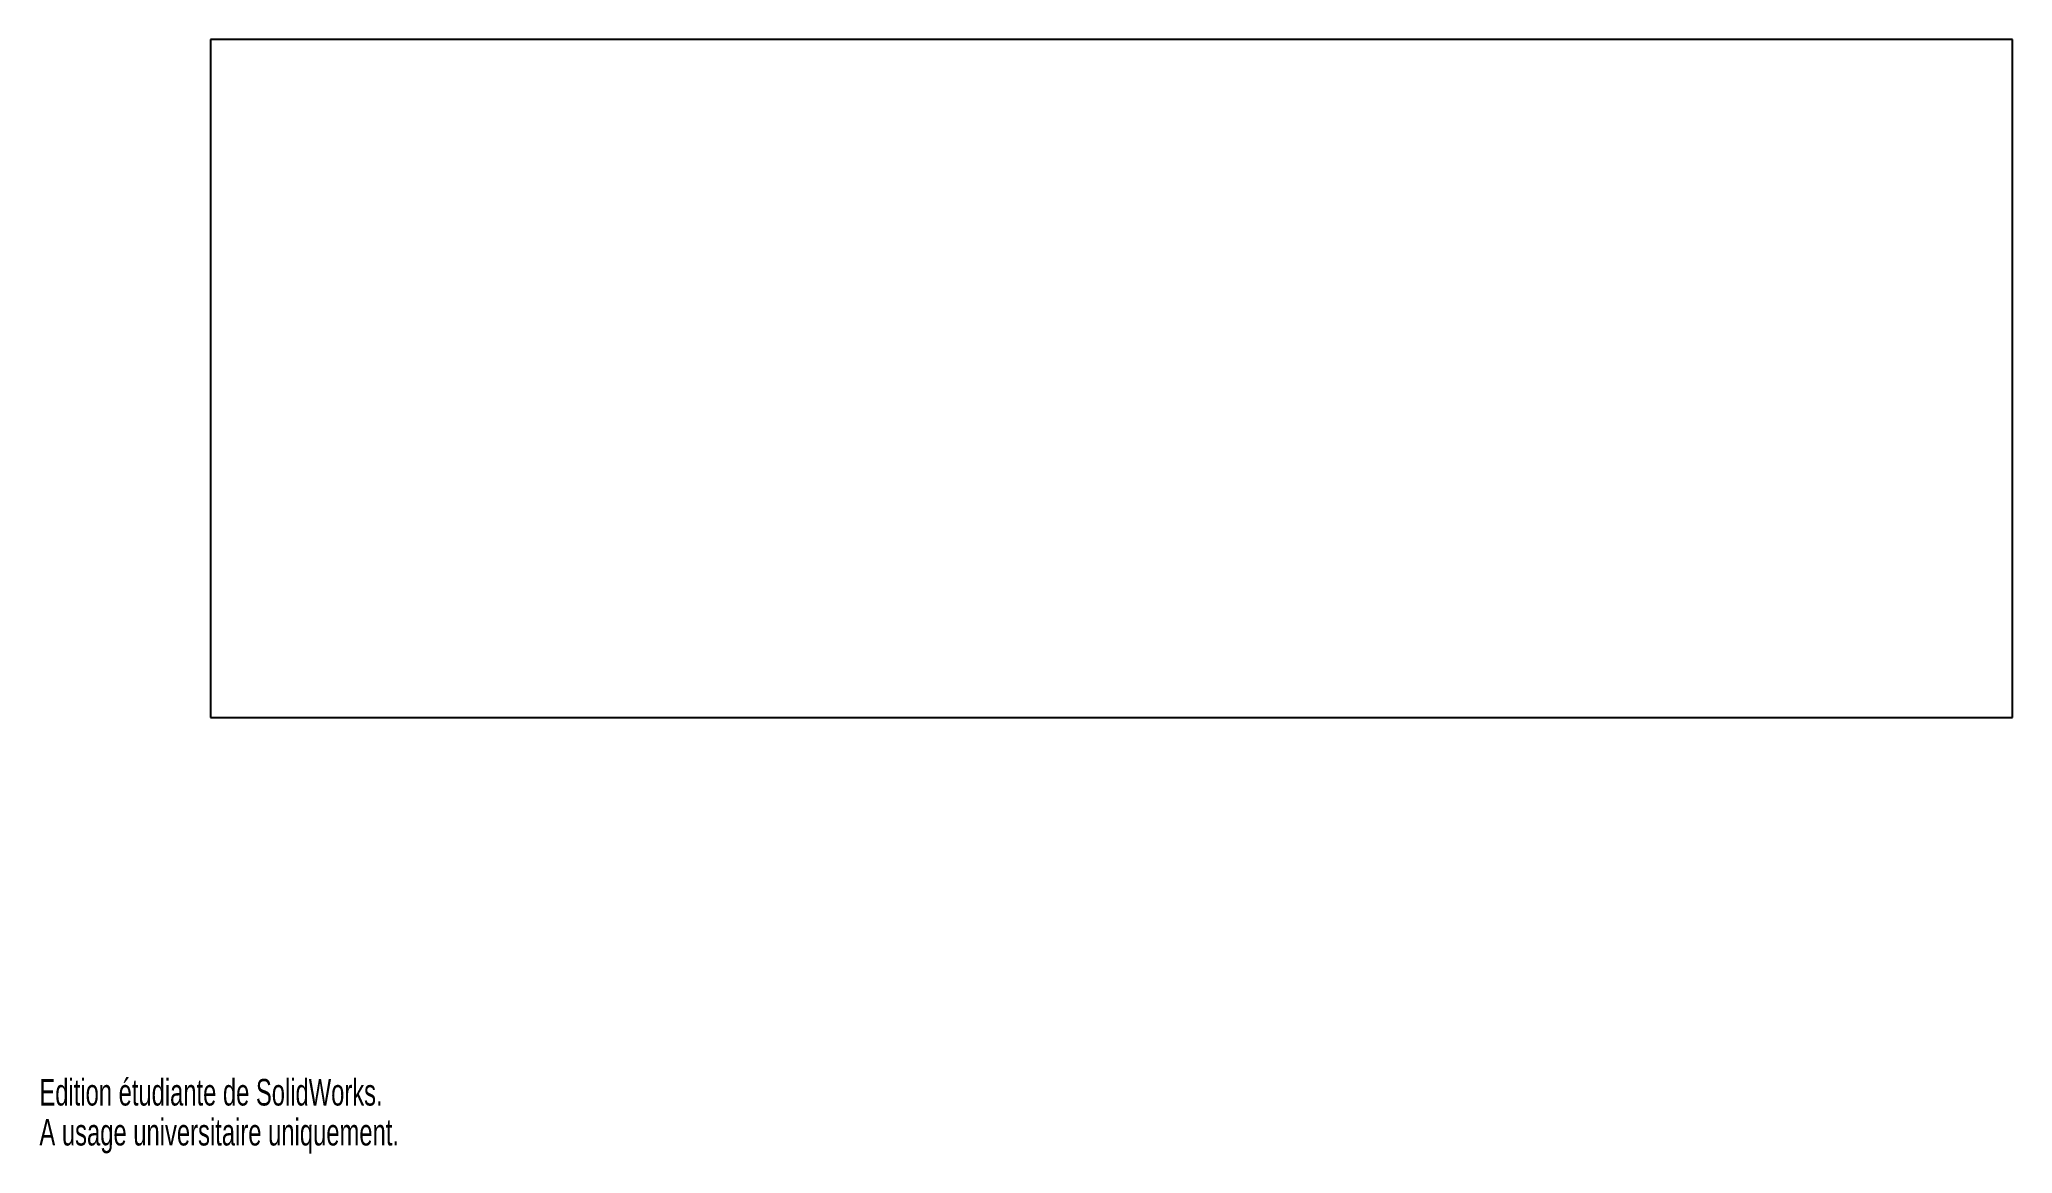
# Model space of a CAD drawing. Extents: x 0 to 269, y 0 to 152.
import ezdxf
from ezdxf.enums import TextEntityAlignment as Align

# ---------------------------------------------------------------- set-up
doc = ezdxf.new("R2010")
doc.units = 0
doc.layers.get('0').update_dxf_attribs({"linetype": 'CONTINUOUS'})

msp = doc.modelspace()

# ---------------------------------------------------------------- linework, layer by layer
at = {"color": 7, "linetype": 'CONTINUOUS'}
for p, q in [((269.33, 152.01), (23.33, 152.01)), ((23.33, 152.01), (23.33, 59.51)), ((269.33, 59.51), (269.33, 152.01)), ((23.33, 59.51), (269.33, 59.51))]:
    msp.add_line(p, q, dxfattribs=at)

# ---------------------------------------------------------------- texts
for s, width, p in [('Edition étudiante de SolidWorks.', 0.667188, (0, 5.45)), ('A usage universitaire uniquement.', 0.668182, (0, 0))]:
    msp.add_text(s, height=3.633, dxfattribs=dict(at, width=width)).set_placement(p, align=Align.BOTTOM_LEFT)

doc.saveas('drawing.dxf')
